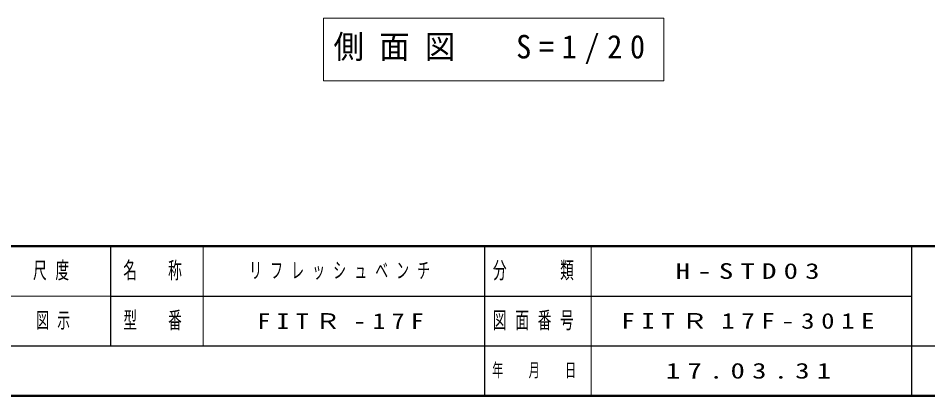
# Model space of a CAD drawing. Units: millimetres on the paper. Extents: x -365 to 0, y -19 to 257.
# Drawn here: x -195.5 to -67.7, y 0 to 53 of the extents above; entities that cross this region are included whole.
import ezdxf

# ---------------------------------------------------------------- set-up
doc = ezdxf.new("R2010")
doc.units = ezdxf.units.MM
doc.layers.add('LY_1', color=7, linetype='Continuous', lineweight=25)
doc.layers.add('LY_3', color=7, linetype='Continuous', lineweight=13)
doc.styles.add('ＭＳ ゴシック', font='')
doc.styles.get('ＭＳ ゴシック').set_extended_font_data('MS Gothic')

msp = doc.modelspace()

# ---------------------------------------------------------------- linework, layer by layer
at = {"layer": 'LY_1', "lineweight": 13}
for p, q in [((-152.585, 53.015), (-152.585, 44.215)), ((-104.785, 53.015), (-152.585, 53.015)), ((-104.785, 44.215), (-104.785, 53.015)), ((-152.585, 44.215), (-104.785, 44.215))]:
    msp.add_line(p, q, dxfattribs=at)
at = {"layer": 'LY_3', "lineweight": 50}
for p, q in [((-365, 21), (0, 21)), ((-365, 0), (0, 0))]:
    msp.add_line(p, q, dxfattribs=at)
at = {"layer": 'LY_3', "lineweight": 25}
for p, q in [((-182.5, 21), (-182.5, 7)), ((-130, 21), (-130, 0)), ((-70, 21), (-70, 0)), ((-182.5, 14), (-70, 14)), ((-237.5, 7), (0, 7))]:
    msp.add_line(p, q, dxfattribs=at)
at = {"layer": 'LY_3'}
for p, q in [((-169.5, 21), (-169.5, 7)), ((-115, 21), (-115, 0)), ((-237.5, 14), (-182.5, 14))]:
    msp.add_line(p, q, dxfattribs=at)

# ---------------------------------------------------------------- texts
at = {"layer": 'LY_1', "style": 'ＭＳ ゴシック'}
for s, insert, char_height, attachment_point in [('\\T1.5;\\W0.95;側面図\u3000S=1/20', (-151.185, 48.615), 3.299, 4), ('\\T1.64;\\W0.6;リフレッシュベンチ', (-149.75, 17.5), 2.199, 5), ('\\T1.5;\\W1.35;H-STD03', (-92.5, 17.5), 2.199, 5), ('\\T1.64;\\W0.6;図示', (-190, 10.5), 2.199, 5), ('\\T1.5;\\W1.2;FITＲ-17F', (-149.75, 10.5), 2.199, 5), ('\\T1.5;\\W1.25;FITＲ17F-301E', (-92.5, 10.5), 2.199, 5), ('\\T1.5;\\W1.35;17.03.31', (-104.5, 3.5), 2.199, 4)]:
    msp.add_mtext(s, dxfattribs=dict(at, insert=insert, char_height=char_height, attachment_point=attachment_point))
at = {"layer": 'LY_3', "attachment_point": 5, "style": 'ＭＳ ゴシック'}
for s, insert, char_height in [('\\T1.64;\\W0.6;尺度', (-190.25, 17.5), 2.346), ('\\T1.64;\\W0.6;名\u3000称', (-176, 17.5), 2.346), ('\\T1.64;\\W0.6;分\u3000\u3000類', (-122.5, 17.5), 2.346), ('\\T1.64;\\W0.6;型\u3000番', (-176, 10.5), 2.346), ('\\T1.64;\\W0.6;図面番号', (-122.5, 10.5), 2.346), ('\\T1.64;\\W0.6;年\u3000月\u3000日', (-122.5, 3.5), 1.906)]:
    msp.add_mtext(s, dxfattribs=dict(at, insert=insert, char_height=char_height))

doc.saveas('drawing.dxf')
